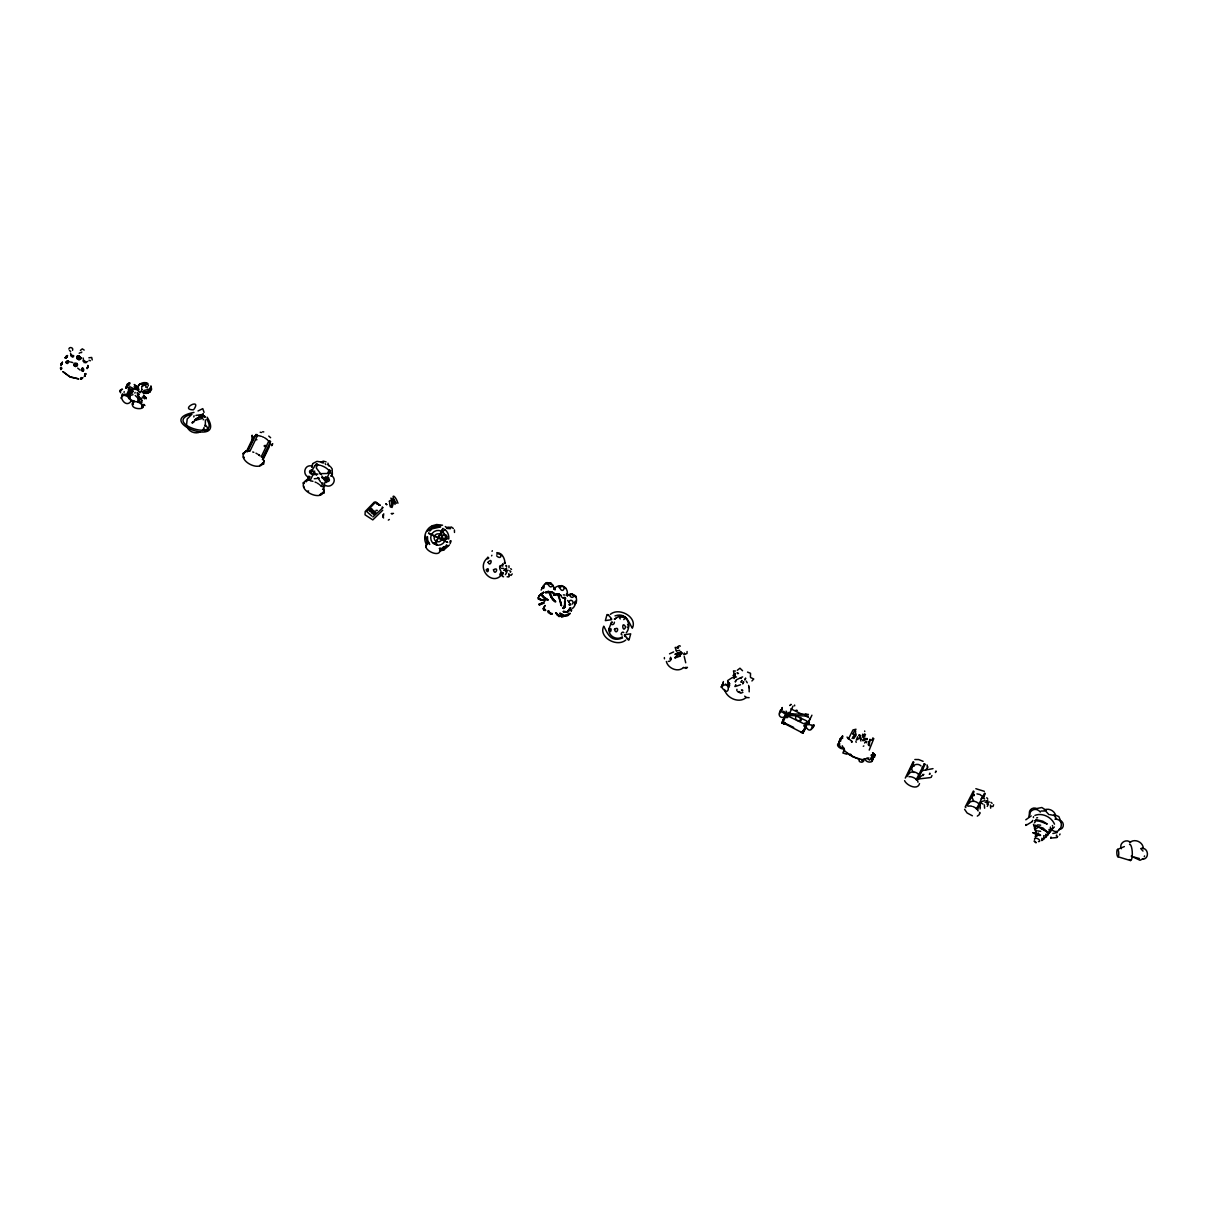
<?xml version="1.0" encoding="UTF-8"?>
<svg xmlns="http://www.w3.org/2000/svg" width="1208" height="1208" viewBox="0 0 1208 1208"><rect width="100%" height="100%" fill="white"/><g stroke="black" fill="none" stroke-linecap="round" stroke-linejoin="round"><path stroke-width="1.5" d="M131.581 401.192L131.597 400.316C124.741 412.185 113.748 386.877 130.419 398.308M121.887 395.922L121.887 396.813L123.186 394.201M122.627 396.33L122.385 394.065M126.1 388.281L126.568 385.729L129.618 384.899M135.22 395.484C149.701 408.319 116.919 398.021 133.016 394.714M129.905 397.145L129.558 394.05L132.699 392.917M137.425 401.69C155.319 411.203 124.379 410.811 134.571 401.343M133.393 404.438L132.684 402.068L133.62 400.603M138.286 399.727L139.086 396.994M143.178 405.707L143.178 404.831L141.895 407.428M439.848 548.356C442.717 560.512 417.424 548.024 428.87 543.011M721.161 687.231C730.644 677.658 730.629 700.761 721.161 686.491M721.765 686.37L721.886 684.725L723.426 683.788M722.414 685.6L723.139 682.867M785.849 716.389C776.638 721.629 777.182 705.17 785.864 715.076M779.749 713.611L779.87 711.467L782.059 710.832M780.066 711.995L780.353 710.198L782.059 709.534M780.987 711.421L782.15 707.797M787.299 713.173L786.106 711.135M805.57 725.223C817.982 721.433 810.19 737.635 805.449 725.464M811.278 728.817L813.361 727.397L812.169 724.951M843.667 748.613C840.481 750.032 834.35 744.143 839.56 743.101M838.352 744.808L839.485 740.368L840.964 739.462M838.865 743.328L839.167 741.501L840.919 740.821M840.013 741.395L839.892 738.843L842.655 738.299M840.406 738.39L842.655 736.654L842.505 737.454M865.155 759.198C866.393 763.894 876.344 762.475 870.908 757.99M871.496 761.161L873.173 759.017L871.496 756.888M872.206 759.621L873.49 757.567L871.315 755.121M872.659 758.699L874.335 756.555L872.659 754.411M904.581 780.67C906.649 785.472 917.687 790.621 919.53 783.584M925.811 769.813L927.563 767.548L927.034 764.89M979.718 813.573L979.733 812.35L979.326 814.6L977.317 816.125M622.346 636.842C616.941 640.753 608.56 636.254 608.923 629.564M608.938 629.066L611.49 622.135M571.595 610.523L571.611 609.723M856.321 740.172L857.605 736.759M84.802 375.93L85.511 373.619L84.485 376.337L85.526 374.012L84.485 376.337L85.134 375.673M608.923 630.108L608.938 628.492M85.874 362.913L84.756 360.89L82.823 360.981M1028.929 816.835C1028.869 810.523 1035.558 806.415 1040.375 812.078M81.238 379.191L82.099 378.572L80.679 378.451L82.703 377.757L80.664 379.131L81.268 377.56M571.203 611.188L571.218 610.387M571.203 610.523L571.218 609.753M60.868 364.816L62.061 363.85C62.907 360.09 59.162 367.398 62.061 363.85L62.378 362.34L60.974 364.318M506.801 572.471L505.367 574.661M202.249 418.3L203.261 414.359L195.968 415.401M567.216 594.683C568.938 586.288 558.413 582.618 553.687 589.247M986.981 804.226L987.48 802.308L989.473 801.991M987.766 800.013L987.268 801.916L986.483 801.402M670.727 659.251L670.515 660.066M614.419 622.18C614.495 625.955 608.53 625.004 612.396 622.029M1061.002 821.802L1058.857 816.593L1054.131 814.66M425.714 536.367L427.511 544.431M427.481 536.579L427.677 540.172L429.716 544.476M141.759 387.557L141.759 386.636M145.821 387.3L145.821 386.364M148.297 385.865L148.297 384.929M871.149 758.337L869.503 760.089L866.951 758.201M87.52 367.202L87.157 368.651L87.957 365.737M685.721 662.799L684.226 656.488M1033.746 825.034L1034.863 828.341M1045.464 837.084L1047.714 835.226L1047.547 831.829M1049.556 831.693L1048.982 829.458M76.995 364.62L77.116 363.472L74.322 363.231L74.307 365.782L75.681 366.462L74.564 364.363L76.648 363.789L75.772 365.616M78.082 356.587L79.049 359.757L78.762 358.248L76.708 357.553L77.372 356.164L78.958 355.786L81.268 358.066L79.079 356.36L77.372 356.164L76.708 357.553M781.863 722.716L784.883 715.77M800.451 731.686L803.169 733.211M808.771 721.267L810.311 718.277M984.324 804.815L984.626 808.212M61.472 369.089L60.521 368.108L60.959 369.512L61.804 368.062M243.638 453.755L246.266 450.75M324.272 490.433L322.989 492.743L320.875 493.634M332.185 474.442L332.215 472.751M379.856 505.412C369.557 498.436 386.56 510.018 376.941 502.83M750.425 676.948L750.53 673.309L747.525 672.101M67.542 355.575L65.625 357.885L66.848 357.145C69.037 354.004 64.598 357.326 67.074 355.56M794.653 705.88L794.622 705.049M841.206 738.42L842.686 735.989M873.067 738.118L871.753 740.278L869.82 739.341M506.605 568.107L505.91 570.025L503.661 570.297M680.95 652.124L676.102 656.548L680.95 652.124L676.299 653.664L680.95 652.124L680.527 654.827M749.202 691.806L749.096 687.231M574.389 603.819C576.865 604.831 577.107 598.232 575.672 596.344M929.798 773.15L930.1 773.996M1052.727 827.646L1050.582 831.406M502.709 573.196L502.724 574.147M565.238 604.015L563.154 608.001M502.543 565.45L502.921 563.864M508.81 573.619L509.036 576.609M124.047 392.404L124.213 391.619M857.62 739.643L860.096 736.804M866.846 741.274L866.453 742.724M499.886 567.956L500.052 565.586L502.86 566.008M512.222 573.936L511.105 575.355L509.353 574.661M982.436 801.327L985.033 800.572M992.13 803.305L990.938 802.339M67.15 355.62L66.848 357.145C64.326 359.773 66.002 355.514 65.292 357.991M127.474 384.627L128.546 383.298M141.955 400.195L141.955 401.494M204.046 427.436C201.615 430.365 207.217 433.31 208.093 429.625M60.928 364.846L61.049 363.925M62.378 362.34L61.185 364.106M782.603 722.611L802.127 732.697L806.204 725.329M785.155 715.997L787.193 717.612M800.798 731.519L801.161 732.561M806.959 722.731L808.998 721.131M134.843 393.098L135.13 392.389M572.124 608.439C575.068 607.971 577.605 597.431 574.434 602.475M734.162 678.579L735.4 674.26M734.026 677.024L734.449 675.514M328.787 465.82L327.912 463.132M541.124 590.063L544.249 584.566L546.726 582.603L548.628 582.8L546.998 583.947L545.578 583.373M449.904 542.014L450.297 540.671M451.143 540.882L450.146 543.706M908.371 774.6C910.122 770.629 916.479 771.353 918.699 774.63M980.065 808.967C981.953 802.973 972.304 798.277 968.71 803.441M505.457 571.686L506.288 570.312L506.756 571.082M68.826 349.021C69.369 346.198 73.899 347.753 72.571 350.335M80.377 350.426L82.295 348.855L84.167 350.078M92.231 359.924L91.687 357.477L88.879 357.779M843.577 749.051L843.848 751.678M872.735 739.387L872.735 738.254M1144.565 855.928L1144.278 856.759M82.778 368.138L81.812 370.569L83.337 370.962L83.503 369.829L82.506 371.218L82.008 368.395L82.839 368.138L83.73 369.95L81.6 369.406L82.069 368.395L83.261 370.463M734.389 677.733L734.887 676.767M60.46 368.093L61.049 367.156M501.501 565.359L502.966 564.212M555.076 588.885L554.049 588.492M149.822 388.025L149.384 388.946M664.385 657.575L664.43 658.828M607.005 614.57L605.359 620.61L611.52 619.689M629.051 639.862L630.697 633.822L624.536 634.744M205.345 425.986L205.39 419.916M252.11 435.318L252.668 440.271M272.751 443.729L271.77 445.676L272.057 444.046M306.349 481.584L308.931 476.058M1049.375 832.825L1047.759 834.909L1045.177 835.574M1054.373 827.027L1050.643 830.455M559.213 587.586C568.107 582.362 562.928 596.631 559.455 586.922M565.012 599.349L564.725 598.141M303.918 482.475L306.47 480.089M564.664 599.153L564.423 597.945M865.441 741.606L864.596 743.041M565.314 599.213L565.691 598.202M860.896 741.002L859.19 734.977M858.888 735.189L859.477 735.053M564.619 598.836L565.012 597.824L562.777 597.975M980.971 798.82L982.27 797.688L984.656 798.926M681.04 653.392L680.029 655.778M382.996 514.653L382.845 516.299M852.093 738.496L856.17 734.026M853.678 738.571L856.049 735.325M68.524 361.162L68.841 361.977L66.017 362.536L66.516 361.554L65.972 362.491L67.24 363.472C69.943 361.237 66.455 360.966 68.554 361.207M570.689 607.654L567.579 612.063L563.683 611.61M570.251 607.699L567.156 612.063L563.17 611.52M569.361 610.704L570.523 607.896M839.651 743.675L839.349 745.532M85.572 373.649L84.56 376.368M544.295 607.518L544.129 609.663M81.766 352.011L81.434 352.691M543.026 608.983L544.914 605.57M856.185 742.346L855.883 741.41M544.4 607.82L544.204 610.025M492.336 550.727L492.034 551.331M428.508 533.377L447.715 542.377L428.704 532.985M376.322 503.51L379.946 505.276M79.124 358.821L80.498 357.764M77.69 357.402L76.738 357.477L77.403 359.033L79.049 359.757L81.268 358.066M205.224 425.171L204.801 425.941M851.715 741.153L851.565 742.346M864.656 731.006L864.747 731.474M77.69 364.816L75.681 366.462L75.56 364.922L73.733 364.454L74.564 364.363M136.912 389.489L136.308 386.167M138.225 398.519L139.479 397.296M143.978 404.469L141.789 406.099M246.341 451.686L252.714 438.444M247.67 450.478L252.004 441.449M247.504 451.822L255.975 434.563L256.972 434.578L257.576 435.348L249.935 451.248L248.531 450.327L248.939 451.233M261.245 456.76L268.886 440.86L269.882 440.875L270.501 441.645L262.634 457.681M262.393 459.508L266.742 450.478M262.997 459.795L269.369 446.552M312.646 463.947L312.026 467.209M310.516 472.751L312.117 469.444M308.538 480.044L310.048 476.631M311.589 473.445C311 469.353 320.558 458.27 316.254 467.874M310.124 480.588L314.714 471.06M308.644 490.992L307.617 491.188M322.959 482.928L321.434 486.099L323.034 486.884L330.464 470.471L329.089 470.214L327.549 473.385M324.499 479.742L326.024 476.571M323.185 489.149L324.786 485.827M326.371 482.521L328.772 477.553M332.381 474.442L332.155 468.779M736.94 689.33L736.82 690.568M783.977 718.367L782.754 720.98L783.826 721.704M793.067 706L787.661 717.22M788.416 716.465L788.749 714.623L785.774 713.988M805.917 724.09L806.914 721.025L788.643 712.448M805.781 727.639L803.033 733.029M808.258 722.837L811.927 715.196M848.862 738.073L852.999 729.919L856.034 729.239M859.205 759.666C857.695 762.55 864.686 763.652 863.75 759.394M869.216 750.092L873.807 738.586M905.29 778.088L913.203 761.644L913.867 762.308L906.981 776.608M917.4 780.293L925.041 764.392L924.392 763.743L916.192 779.704L917.204 780.398M965.856 807.608L965.207 806.959L973.406 790.998L974.056 791.648L967.17 805.947M976.396 809.043L984.595 793.082L985.245 793.747L983.72 796.918M977.393 809.753L981.425 801.689M434.94 544.144L442.974 528.394L435.137 544.234M670.682 659.508L670.878 657.982M80.604 359.44L80.105 358.58M75.711 366.417L74.322 365.737L74.911 365.193M194.05 415.809L193.808 416.941M192.132 422.755L192.736 421.834M192.238 422.936L192.842 421.985M203.548 419.161L203.216 419.825M205.284 417.289L205.239 417.002M243.382 457.017L243.669 457.953L244.288 457.228M323.427 489.466L322.566 489.316M675.317 653.906L675.046 654.434M674.879 658.028L675.181 657.212M679.606 654.766L679.711 653.89M682.429 652.833L682.007 653.739M735.294 681.538L736.019 680.119M735.325 681.931L736.065 680.497M734.962 686.552L735.778 684.634M741.123 681.886L741.863 680.466M741.153 682.263L741.878 680.844M743.011 683.411L743.615 681.795M744.868 679.56L745.593 678.126M744.898 679.938L745.623 678.503M789.821 705.517L791.044 704.385M790.304 705.306L790.832 704.49M782.829 722.158L785.275 717.341M784.702 723.018L784.173 723.849M785.185 722.807L783.962 723.954M805.434 728.243L803.803 731.323L802.731 731.021M844.437 749.322L842.882 753.007L846.415 754.094M868.22 744.792L868.869 741.44M869.307 745.865L869.775 739.991M920.949 772.591L921.538 771.051M918.926 778.873L919.635 777.454M935.49 772.033L936.019 771.021M935.415 772.531L935.928 771.519M1025.758 825.336L1026.211 824.43L1025.849 825.426M1033.338 817.574L1033.565 816.653M1050.628 838.065L1051.035 837.038M1056.29 835.966L1056.668 835.06M1059.658 834.894L1060.035 833.988M863.282 746.257L863.841 745.94M502.649 572.456L502.362 576.337L503.555 576.805M742.905 692.35L740.806 693.181L737.469 691.55M135.84 388.327L135.9 387.451M807.956 722.973L809.435 722.565M87.701 366.462L87.761 365.405M626.273 632.75C632.388 625.774 626.001 610.916 616.322 617.862M572.456 604.03C575.114 600.754 568.696 598.141 569.225 602.701M687.473 667.405L685.948 668.432L683.456 667.405M66.425 362.249L67.844 362.491L67.995 361.418M66.606 362.732L68.811 361.932L67.24 363.472M499.84 569.013L501.184 571.897M566.507 593.868L567.126 593.385L567.594 594.91M138.331 387.104L138.165 390.395M509.006 567.669L508.961 565.752M545.095 605.51L543.313 608.756L545.533 609.738M565.299 606.869L563.502 608.575M558.594 586.59L561.448 585.593L560.874 586.499M627.586 624.551L628.704 625.85L627.571 627.586M622.271 616.729L619.266 616.593M150.275 391.377L150.789 388.115M872.659 755.076L871.179 755.181M252.246 435.484L252.578 440.361M312.449 464.823L311.83 466.937M549.67 582.875L551.407 583.313L551.512 584.446M502.951 572.758C494.012 588.523 474.533 568.349 487.775 557.643M864.641 759.319L861.832 760.678M1143.296 858.707L1139.99 860.277L1131.232 856.11M203.835 428.916L202.31 430.561M737.303 670.304L739.96 668.205L742.543 670.727M1041.84 840.602L1041.945 838.201M1050.371 831.859L1050.416 827.057M138.361 396.345L138.392 395.227M61.351 363.351L62.439 362.385M61.2 364.589L62.061 363.85M862.663 739.855L867.269 738.903L862.935 740.791M427.572 531.127L434.049 526.009L440.965 525.661M449.406 545.019L443.834 549.942M670.455 660.806L670.41 658.677M126.025 387.859L130.071 386.817L135.009 389.459M132.049 400.422L131.098 401.298M147.225 388.01L147.255 386.832M500.399 573.302C497.862 578.209 504.959 571.429 500.671 573.015M567.322 596.224L567.624 595.393L566.356 595.166M539.342 595.997L541.124 593.687M539.13 595.997L543.585 592.388M193.959 409.286C202.083 397.266 178.995 409.557 193.34 409.859M392.041 507.511L393.355 503.328L390.894 498.149L393.687 499.991L395.031 504.446M539.055 595.74L543.6 592.101M65.715 357.281C65.685 355.378 67.995 357.659 65.232 357.93M65.549 357.326L66.319 356.345M66.455 357.16L67.286 356.239L66.229 356.828M321.252 462.151L323.291 461.139L326.069 461.879M804.634 723.184L807.608 723.819M487.911 557.054L487.383 558.775M149.837 391.875L151.619 389.293L150.955 386.016M505.669 565.903L506.484 565.525L506.635 566.658M429.776 531.112L431.483 529.421M445.903 545.684L446.734 544.763M447.866 545.669L440.86 550.033M447.081 528.5L448.244 528.243M454.495 532.456L454.419 529.919M1034.456 822.814L1035.271 821.938M1035.86 825.004L1034.41 828.401L1035.83 831.376M1035.271 836.872L1037.596 835.664M82.703 377.757L81.6 377.923M563.487 586.484L565.706 588.085L564.74 588.175M670.5 659.009L670.515 657.288M733.996 674.925L735.068 673.853M872.78 757.673L874.713 756.857L874.652 754.456M374.389 502.015L365.209 511.467L365.043 514.819L372.789 519.893L382.725 510.229M375.914 501.758L366.658 511.512L371.747 516.027M383.102 507.526L372.94 516.979M573.332 595.091L571.626 593.959L566.567 595.166M683.29 667.737C677.824 672.675 667.858 668.266 666.348 661.486M746.197 697.484C739.221 703.796 726.476 698.164 724.543 689.496M813.543 726.053L813.905 725.178M61.563 368.168L60.883 369.512M331.641 475.499L330.856 476.209M676.284 650.916L679.711 650.357M868.899 757.929L862.331 759.651L852.923 756.948L845.011 751.21L842.248 745.759M78.127 358.323L77.433 358.972L78.762 358.248M923.894 774.434L920.134 776.835M197.946 417.787L194.624 420.535L202.008 418.527M675.347 657.545L677.009 656.035M727.624 680.617L731.957 677.794L736.472 676.933M194.397 420.535L197.176 418.044M369.708 510.002C367.927 512.464 373.197 511.135 369.95 509.912M372.94 510.033L373.151 511.664L374.012 510.637M372.306 513.023C373.74 510.486 369.422 512.343 372.049 513.113M374.133 514.472C375.295 511.497 371.218 513.913 373.876 514.548M795.679 716.721L795.71 719.485M488.817 558.02L487.941 558.67M383.721 513.793L383.223 517.401M389.338 519.47L388.327 520.089M504.264 562.384L505.216 563.139M986.755 797.763L987.631 798.639M313.053 463.374L316.979 461.381L322.913 462.241M1036.887 830.711L1035.573 832.372L1035.815 835.015M1049.556 832.735L1047.849 833.656M569.225 610.282L567.322 611.882L563.502 611.384M139.63 384.114L137.848 387.119L139.041 389.761M150.411 391.437L148.629 392.721M569.995 613.256L564.649 615.869L559.817 613.392M567.76 615.582L570.236 613.558M1025.788 819.794L1031.224 815.913M806.431 724.015L809.118 723.471M193.944 422L193.084 422.649M448.138 528.545L450.599 528.56M449.18 527.624L451.399 527.005L453.377 528.515M84.938 375.673L85.511 373.619L85.572 374.48M723.365 681.554L722.973 684.483M919.545 777.257L918.82 778.662M749.126 697.665L746.272 697.514M82.22 369.497L82.355 370.222M194.866 420.309L203.261 414.359L199.365 416.02L203.261 414.359L194.654 420.58L203.261 414.359M1129.555 842.746C1134.312 837.99 1143.417 841.991 1143.281 848.665M614.389 619.145L616.744 617.605M87.716 361.509L84.122 362.642L83.11 357.991M990.666 808.167L990.454 805.072M444.982 546.499L442.883 547.813M545.457 583.57L549.957 582.845M510.38 572.305L510.803 571.399L509.64 570.81M74.307 365.782L75.56 364.922L77.07 366.069L76.633 365.375M270.501 441.645L269.505 441.63M317.779 464.702L316.179 463.917M308.523 479.803L309.897 480.059M330.69 470.984L329.089 470.214M669.519 653.83L673.596 651.942M76.648 363.789L75.802 363.366M842.459 735.974L841.75 737.469M447.005 527.398L448.832 527.156L450.055 528.591M683.879 654.721L686.99 653.483L687.08 651.52M1032.236 821.531L1032.644 820.383M393.506 513.415L391.211 513.536M137.47 394.397L138.965 394.11M1036.494 808.575L1041.855 807.518L1046.294 810.387M873.958 755.846L874.018 754.819M382.362 507.828L382.226 506.892M782.301 707.526L781.455 709.7M148.735 389.474L143.752 390.486M149.792 391.936L146.213 393.491M371.113 508.583C369.165 511.105 374.465 509.776 371.279 508.553M375.371 513.158C377.258 510.576 372.109 512.056 375.205 513.189M1026.241 825.245L1031.904 821.833M135.87 389.459L136.806 387.028M306.636 480.633L306.485 481.584M303.857 483.426L302.921 482.958L303.827 482.611M303.782 486.235L303.827 487.277M974.146 794.351L971.972 797.205L973.784 801.433M120.8 389.716L119.728 391.271L120.649 392.796M198.021 410.962L202.778 408.636L204.061 412.411M925.041 764.392L923.878 764.03M79.169 353.264L80.528 352.525M432.343 525.752C425.276 528.862 422.453 538.481 426.711 544.929M432.298 528.455L435.726 527.05L440.633 527.066M432.464 528.726L439.38 527.186M442.732 547.511L443.789 546.937M751.92 680.98L753.747 679.002L750.515 677.507M191.845 414.284L187.21 418.98L186.515 424.959M200.483 431.769C195.892 434.276 189.596 432.192 187.346 427.481M246.085 450.992C234.126 459.553 262.045 474.442 264.069 460.656M306.288 480.346C293.68 489.3 324.499 504.31 323.955 488.953M1034.924 815.4C1042.157 812.471 1051.609 817.091 1054.509 824.203M610.297 614.374C619.432 606.703 637.869 617.514 632.312 628.22C628.794 622.301 626.061 612.109 615.008 615.884M625.759 640.059C616.624 647.73 598.187 636.918 603.743 626.212C607.699 633.294 610.297 642.762 622.603 637.975M802.822 733.15L804.15 729.994M623.766 619.613C627.873 616.805 616.382 614.932 620.278 618.964M735.204 673.369L732.984 675.649L735.189 676.556M742.709 683.894L743.615 682.112M736.759 679.606L742.588 676.888M138.316 397.402L141.91 398.429M142.106 386.303L146.485 384.401M543.842 602.898L539.538 604.393M541.139 593.823L543.66 592.615M543.962 603.215L539.417 604.77L540.233 604.559M984.369 795.936L983.538 797.763M543.6 602.641L539.281 604.121M543.479 602.671L538.889 604.196M139.826 384.068L147.3 383.555M70.683 355.061L73.326 355.56M261.441 464.083L263.797 462.256L263.873 460.369M675.453 654.253L677.99 653.196M929.269 774.177L929.616 773.996M1117.506 849.435L1124.376 846.582M675.665 654.389L678.156 653.362M432.328 525.752L436.662 524.529L442.581 525.223M443.864 549.942L439.516 551.165M496.684 554.11C502.966 552.222 501.622 560.935 496.609 555.801M73.764 355.786L71.574 356.511L70.547 353.144M501.426 568.304L503.645 568.455M88.984 360.316L90.434 360.754M563.366 594.865L564.831 595.031M687.08 667.465L685.298 667.42M931.157 777.363L931.957 775.536M508.674 576.835L507.103 576.79M873.867 756.631L874.894 755.06M564.468 615.793L559.229 616.442L555.982 612.788L557.235 615.008L561.629 616.473M148.267 392.736L143.465 393.521M561.811 617.107L564.559 616.125M72.45 357.115L73.567 356.722M1057.181 837.461L1057.695 836.314M675.514 657.741L680.24 656.125M807.593 722.203L808.65 721.856M735.506 686.431L740.534 684.74M1041.009 811.036L1045.584 810.991L1048.937 814.66M1044.407 809.934C1048.891 807.805 1054.675 810.825 1055.686 815.642M1049.148 831.995L1049.933 831.753M141.472 384.612L146.787 384.552M800.36 719.757L800.391 718.398M545.578 592.781L551.86 592.207M545.487 592.524L552.026 591.86L554.472 593.46M545.397 592.177L548.689 591.225M553.581 594.955L556.495 594.11M553.838 595.287L559.274 594.517L560.829 595.544M553.551 594.623L559.077 593.868M440.543 548.613L441.735 548.281M539.04 604.861L539.855 604.634M614.479 618.949L615.25 619.07M563.034 597.794L564.725 597.356M121.147 389.58L122.506 389.384M126.764 394.05L128.229 393.31L128.35 391.452M922.565 770.583L932.999 768.635M980.413 803.607L981.198 803.411M77.342 356.224L79.079 356.36M567.73 615.144L564.785 615.808L560.029 613.453M567.896 615.491L564.785 616.201L559.742 613.709M567.564 615.008L564.71 615.642L560.074 613.286M563.487 608.183L565.178 606.582L565.284 600.829M1052.848 833.49L1057.287 832.554M914.849 759.515L918.654 759.545L923.123 761.327M377.334 510.365L375.899 510.38M146.742 392.056L145.217 392.283M69.43 350.516L70.668 351.377M317.885 474.019C304.975 477.447 309.142 463.087 316.602 475.182M319.561 473.672L327.096 473.491M319.289 478.217L314.276 478.745M128.38 383.404L129.739 383.238M137.908 394.231L138.98 394.669M812.501 727.397L813.935 726.204L813.769 724.755M562.837 608.198L564.559 606.643L564.664 600.95L565.163 604.272M321.751 477.704C335.824 476.088 327.187 488.289 321.872 475.967M439.274 548.477L440.467 548.296M569.436 604.393L570.81 604.166M1036.675 817.846L1037.581 817.695M1038.2 827.269L1035.362 829.216L1035.951 833.293M1042.066 840.345L1044.18 838.82L1043.727 835.619M569.315 605.163L570.674 604.936M569.104 604.513L570.312 604.196M567.684 612.441L563.532 611.958M243.457 454.193L242.823 453.393L243.789 453.498M122.129 389.202L120.377 390.048L120.694 391.422M800.164 720.421L801.463 719.288M1034.456 820.715L1039.424 821.168L1047.26 824.067L1042.821 821.214L1035.724 819.507M501.954 555.529L500.021 553.823M1038.472 833.067L1035.83 834.426L1035.422 836.57M1042.866 838.911L1046.068 837.084L1045.947 834.109M191.513 414.178C161.63 422.604 221.577 442.687 206.734 419.191M919.711 778.843L930.386 777.59M1139.386 858.51L1134.085 857.091M1142.3 859.235C1149.699 859.371 1148.702 847.654 1141.62 848.227M669.353 661.365L668.281 661.365M784.294 724.015L781.803 722.973M806.385 726.884L804.105 726.008M1059.039 829.337C1064.248 829.7 1064.807 821.938 1060.186 820.579M1051.081 838.065L1056.713 837.582M1049.933 814.63L1054.191 815.506L1056.743 819.115M262.529 431.845L263.752 431.86M83.533 368.787L82.28 369.693L83.337 370.962M975.837 788.688L984.324 791.315M1037.612 824.883L1040.616 825.2M1038.065 830.953L1040.677 831.346M129.981 383.057L127.036 384.325L127.142 387.224M847.548 737.997L848.439 738.828L847.05 737.061M199.607 415.899L204.529 416.02L201.177 416.126M78.354 378.799L70.366 377.138L62.846 371.626M145.368 393.355L143.45 393.295M869.473 741.44L869.835 740.685M133.076 391.256L130.147 392.358L129.905 394.835M132.865 391.437L131.31 391.588L130.479 393.264M261.441 456.624L262.846 457.545M843.924 747.994L840.889 747.39L839.288 745.381M976.955 793.867L980.035 794.532L982.466 796.555M193.959 412.411C151.831 420.641 227.285 449.285 207.112 417.183M549.882 613.528L552.056 613.573M201.751 416.352L204.816 416.413M544.793 601.04L538.557 598.957M552.267 613.589L550.199 613.528L548.689 610.886M808.409 714.381L789.458 713.868L788.582 714.668L789.337 715.514L808.288 716.027M552.403 613.921L550.304 613.86L548.779 611.127M544.702 600.452L540.097 599.561L538.421 597.175M556.616 594.442L559.002 594.532M622.105 634.985C619.689 634.744 622.573 630.621 623.811 632.599M63.042 371.687L69.626 376.654L78.837 378.965M256.066 439.697L256.942 439.742M496.835 552.63C502.332 552.645 504.974 558.942 505.05 563.638M124.696 394.11L130.041 395.696M144.431 392.283L142.861 392.087M678.171 648.062C675.846 648.847 678.971 644.332 680.346 646.129M985.154 802.384L987.087 802.036L986.438 800.995M543.932 610.312L545.714 610.493M561.705 616.427L559.244 616.156L556.193 612.728M982.95 804.06L981.742 803.184M976.592 808.937L977.589 809.632M548.764 591.89L551.739 592.267M548.704 591.573L554.095 593.536M321.706 462.679L323.427 462.996M312.494 466.273C304.748 463.344 301.577 474.835 308.976 477.341M391.619 513.702L392.404 513.823M550.576 586.877C558.579 585.94 543.177 580.504 549.866 586.62M128.577 388.206L133.076 389.988M508.145 570.312L506.122 570.478L506.741 571.595M797.31 710.47L796.072 710.153M260.188 432.238L261.441 432.524M70.487 361.962L72.706 362.551M862.135 735.506L865.034 736.925M128.259 389.489L132.653 391.634M137.984 398.534L141.744 400.195M555.061 601.554L552.509 599.742L549.504 592.962M786.891 717.643L784.868 716.389M783.584 719.968L781.908 722.943M806.098 726.914L804 725.812M555.303 601.312L551.678 597.341M555.605 601.448L553.083 599.576L549.987 592.569M1117.944 856.759A3.684 0.966 87.2 0 0 1118.563 851.338A3.684 0.966 87.2 0 0 1116.887 851.142A3.684 0.966 87.2 0 0 1117.944 856.759L1130.477 860.549M554.306 601.418L555.665 601.841M862.572 734.222L864.988 735.264M806.476 714.517L805.63 714.154M324.816 485.072C331.415 489.346 338.316 479.636 331.234 475.408M128.108 391.09L131.098 392.54M127.414 392.781L129.709 393.793M137.833 400.376L142.016 402.823M740.262 678.096L741.108 678.383M725.54 684.045L729.421 686.99M972.38 815.793L967.11 812.984L964.588 809.33M510.622 568.711L511.543 569.33M547.632 600.149L543.358 597.718L541.365 594.17M547.722 599.787L542.241 595.589M1041.085 828.416L1048.378 832.825L1042.957 828.024L1036.494 826.227L1043.742 829.715M539.825 599.651L544.763 600.633L538.798 598.67M553.838 587.979L554.744 588.96M547.888 599.712L543.676 597.25L541.667 593.656M148.025 383.631C142.333 379.69 132.336 387.964 140.143 392.419M140.989 391.075C144.522 393.008 152.193 391.558 150.909 386.379M545.608 599.092L547.949 599.999M862.497 736.91L865.351 739.477M739.991 692.033L738.843 691.474M991.073 806.37L993.036 806.461L993.595 804.739M678.685 647.564L675.151 647.428L676.314 650.75M783.645 711.255L786.816 714.139M1035.981 842.867L1034.048 841.115M560.889 605.434L560.301 601.675M1054.946 819.175C1066.875 818.918 1059.914 837.386 1051.775 829.624M865.502 734.555L864.188 734.645M864.203 734.645L864.747 733.981M868.688 745.291L869.231 744.611L868.673 745.276M790.847 708.839L802.142 714.336M805.374 715.921L808.605 717.492M786.831 715.483L805.902 724.77M783.992 722.686L793.671 727.412M846.385 753.218L859.628 759.681M550.168 582.936L553.022 585.367L555.016 589.987M140.777 392.555L139.056 391.558M260.324 464.899L259.644 465.729M1037.128 808.982C1033.429 806.008 1027.389 810.372 1029.956 814.69M727.684 681.81L729.33 683.169M1035.92 842.369L1034.727 841.13M872.599 752.705L873.792 753.716M796.661 720.285L800.662 721.101L801.281 718.564M205.466 425.141L207.987 428.161M505.065 569.013L505.684 570.131L505.201 569.391M728.137 682.067L729.904 683.849M727.714 683.653L729.707 685.48M142.408 396.904L144.749 398.851M325.178 463.691L325.858 464.551M256.579 435.348L255.975 434.563M561.569 605.827L561.312 604.302M143.616 395.348L146.243 398.489M143.541 395.59L145.549 397.311M872.644 753.52L873.595 754.275M134.405 384.506L136.761 387.194M134.33 384.748L135.915 386.031M558.896 594.2L560.406 595.242M558.911 616.563L555.62 612.909M327.866 464.657L329.95 466.243M199.622 416.367L202.023 418.059M445.284 526.537L447.624 528.409M77.705 368.138L80.136 370.086M144.945 405.526L143.737 404.514M137.274 392.781L138.663 393.959M137.214 393.023L138.648 394.246M1140.699 848.529L1142.979 851.066M1130.537 842.505C1126.445 838.141 1118.502 843.244 1121.356 848.711M134.133 386.696L136.489 389.686M873.444 753.233L874.426 754.366M850.356 754.094L851.127 754.713M920.994 765.932C916.389 761.402 907.676 767.714 914.018 772.516M741.41 689.904L742.256 690.78M745.849 697.242L744.687 696.14M268.765 436.088L270.622 437.734M800.315 717.492L801.115 718.488M847.986 738.088L852.395 741.848M735.446 671.029L733.482 670.893L734.237 674.577M316.572 468.357L321.117 474.427M321.283 482.641L322.279 483.532M625.08 618.088C628.915 620.912 624.113 614.736 624.808 617.771M137.576 395.061L138.86 396.526M610.81 618.511C614.54 621.833 605.586 611.58 607.971 615.295M627.103 638.7C632.388 643.819 621.289 631.105 625.321 636.676M922.882 774.358L923.365 775.46M974.327 795.559L973.15 794.064M914.139 766.219L912.599 763.985M874.154 753.837L874.924 755.211M330.811 467.073L331.551 467.919M742.376 689.964L742.784 690.478M567.609 600.436L569.3 602.581M203.05 415.461L204.182 416.775M564.061 587.616L563.487 586.695M575.521 596.148L572.441 594.321L570.463 594.895M389.565 501.667C390.32 516.254 394.382 496.443 389.142 501.26M203.246 415.356L204.409 416.836M320.437 481.75L317.734 477.447M922.278 767.216L923.093 768.424M1034.848 826.619L1033.444 824.339M575.839 596.193C572.154 592.977 576.624 599.394 576.005 596.525M491.596 555.876L491.913 555.272M867.284 739.281L866.951 738.42M747.254 682.807L746.272 681.116M383.555 517.96L382.951 516.511M670.41 658.481L670.787 659.402M987.253 806.4L988.461 804.12M145.851 397.432L146.243 398.655M558.881 595.529L561.358 605.314M558.202 595.74L560.301 601.841M551.15 597.598L549.263 592.841M748.598 685.389L749.232 687.865M988.265 802.822L987.434 802.852M1052.395 825.502L1052.666 826.257M859.794 734.826L861.304 739.19M541.018 594.064L541.607 595.77M561.101 595.272L561.66 597.175M738.481 673.536L738.179 673.067M737.152 672.599L737.469 673.641M537.907 597.734L538.194 598.957M684.272 653.332L684.408 654.162L684.362 653.226M397.961 503.253C394.88 493.74 389.64 493.815 396.33 503.283M625.653 626.907C621.108 619.553 622.633 634.442 625.653 626.937M548.311 610.825L548.628 612.562M548.024 610.991L548.356 612.834M81.661 369.406L81.872 370.569M320.709 494.48L319.637 494.616M499.584 566.673L499.704 567.534M560.633 601.539L561.025 605.133M927.563 766.31L927.563 767.548M440.361 549.731L440.361 550.939M425.79 545.578L425.79 546.786M142.77 406.145L142.77 407.021M139.207 397.447L139.207 398.308M138.829 399.123L138.829 399.984M132.684 402.068L132.684 402.944M132.261 403.381L132.261 404.272M129.226 394.865L129.226 395.726M128.833 396.541L128.833 397.402M125.979 387.798L125.979 386.922M122.265 394.472L122.265 395.348M121.087 397.553L121.087 398.429M1129.54 844.452A8.094 2.114 87.2 0 1 1132.319 853.965A8.094 2.114 87.2 0 1 1129.48 859.552M1034.652 839.424A2.794 1.329 25.7 0 1 1036.192 838.216A2.794 1.329 25.7 0 1 1039.439 840.058A2.794 1.329 25.7 0 1 1038.472 841.599M968.423 806.249A5.829 2.794 25.7 0 1 971.942 806.28M972.999 806.627A5.829 2.794 25.7 0 1 976.744 808.907M977.831 810.296A5.829 2.794 25.7 0 1 978.102 810.961M908.929 776.714A5.829 2.794 25.7 0 1 916.54 779.568M917.642 780.957A5.829 2.794 25.7 0 1 917.959 782.225M433.325 543.087A2.008 0.966 25.7 0 1 435.575 543.102A2.008 0.966 25.7 0 1 436.934 544.838M434.049 544.008A7.414 7.414 0 0 1 434.261 531.52A7.414 7.414 0 0 1 445.495 536.986A7.414 7.414 0 0 1 435.786 544.853M310.834 480.935A9.045 4.334 25.7 0 1 312.932 481.328M315.107 482.067A9.045 4.334 25.7 0 1 316.179 482.551M317.236 483.109A9.045 4.334 25.7 0 1 318.217 483.713M319.154 484.363A9.045 4.334 25.7 0 1 319.984 485.057M320.724 485.767A9.045 4.334 25.7 0 1 321.358 486.477M315.122 465.382A9.045 4.334 25.7 0 1 315.817 465.156M317.508 464.989A9.045 4.334 25.7 0 1 320.573 465.442M321.66 465.76A9.045 4.334 25.7 0 1 329.512 471.316M330.131 472.706A9.045 4.334 25.7 0 1 330.237 473.34M258.754 454.812A8.365 4.002 25.7 0 1 259.539 455.461M252.729 451.988A9.045 4.334 25.7 0 1 253.816 452.321M255.99 453.211A9.045 4.334 25.7 0 1 257.032 453.755M258.029 454.359A9.045 4.334 25.7 0 1 259.796 455.703M269.807 445.133A9.045 4.334 25.7 0 1 269.022 445.994M253.544 437.205A9.045 4.334 25.7 0 1 255.628 435.816M257.319 435.65A9.045 4.334 25.7 0 1 261.472 436.42M262.559 436.828A9.045 4.334 25.7 0 1 263.646 437.311M264.688 437.87A9.045 4.334 25.7 0 1 267.436 439.818M268.176 440.527A9.045 4.334 25.7 0 1 269.324 441.962M269.701 442.672A9.045 4.334 25.7 0 1 269.943 443.351M270.033 444A9.045 4.334 25.7 0 1 269.988 444.589M486.326 569.919C488.092 575.672 489.859 565.389 486.326 569.859M542.135 587.888C544.853 590.667 544.793 582.12 542.135 587.888M141.804 389.036L141.759 389.806L141.804 389.036M264.295 445.948C265.684 448.53 266.032 443.698 264.295 445.948M609.572 629.534C610.251 635.77 612.652 625.91 609.572 629.534M853.014 733.89C855.46 739.583 857.363 723.652 853.014 733.89M385.971 503.887L386.771 504.642L385.971 503.887M488.077 562.309C490.508 568.168 493.513 556.254 488.092 562.218M614.464 629.262C616.291 636.616 620.61 625.17 614.464 629.262M1032.915 832.674C1041.039 837.688 1045.101 834.834 1032.915 832.674M493.468 569.783C494.857 576.911 499.825 565.903 493.468 569.783M87.791 366.809L87.505 368.032L87.791 366.809M569.255 594.744C573.075 602.052 576.805 591.663 569.255 594.744M262.891 463.177L263.721 463.857L262.891 463.177M324.091 492.864L322.989 492.743L324.091 492.864M853.044 737.137L853.709 737.68L853.044 737.137M444.74 529.376L438.126 537.832L448.802 538.949A10.721 10.721 0 0 0 444.74 529.376M67.573 361.011L66.516 361.554L67.603 361.056M70.94 355.605L70.683 354.774L70.94 355.605M443.034 539.13A2.507 2.507 0 0 0 446.93 537.198A2.507 2.507 0 0 0 443.306 534.797A2.507 2.507 0 0 0 443.034 539.13M443.215 538.859A2.174 2.174 0 0 0 446.598 537.167A2.174 2.174 0 0 0 443.457 535.099A2.174 2.174 0 0 0 443.215 538.859M435.907 541.199A4.032 4.032 0 0 0 442.158 538.073A4.032 4.032 0 0 0 436.33 534.223A4.032 4.032 0 0 0 435.907 541.199"/></g></svg>
